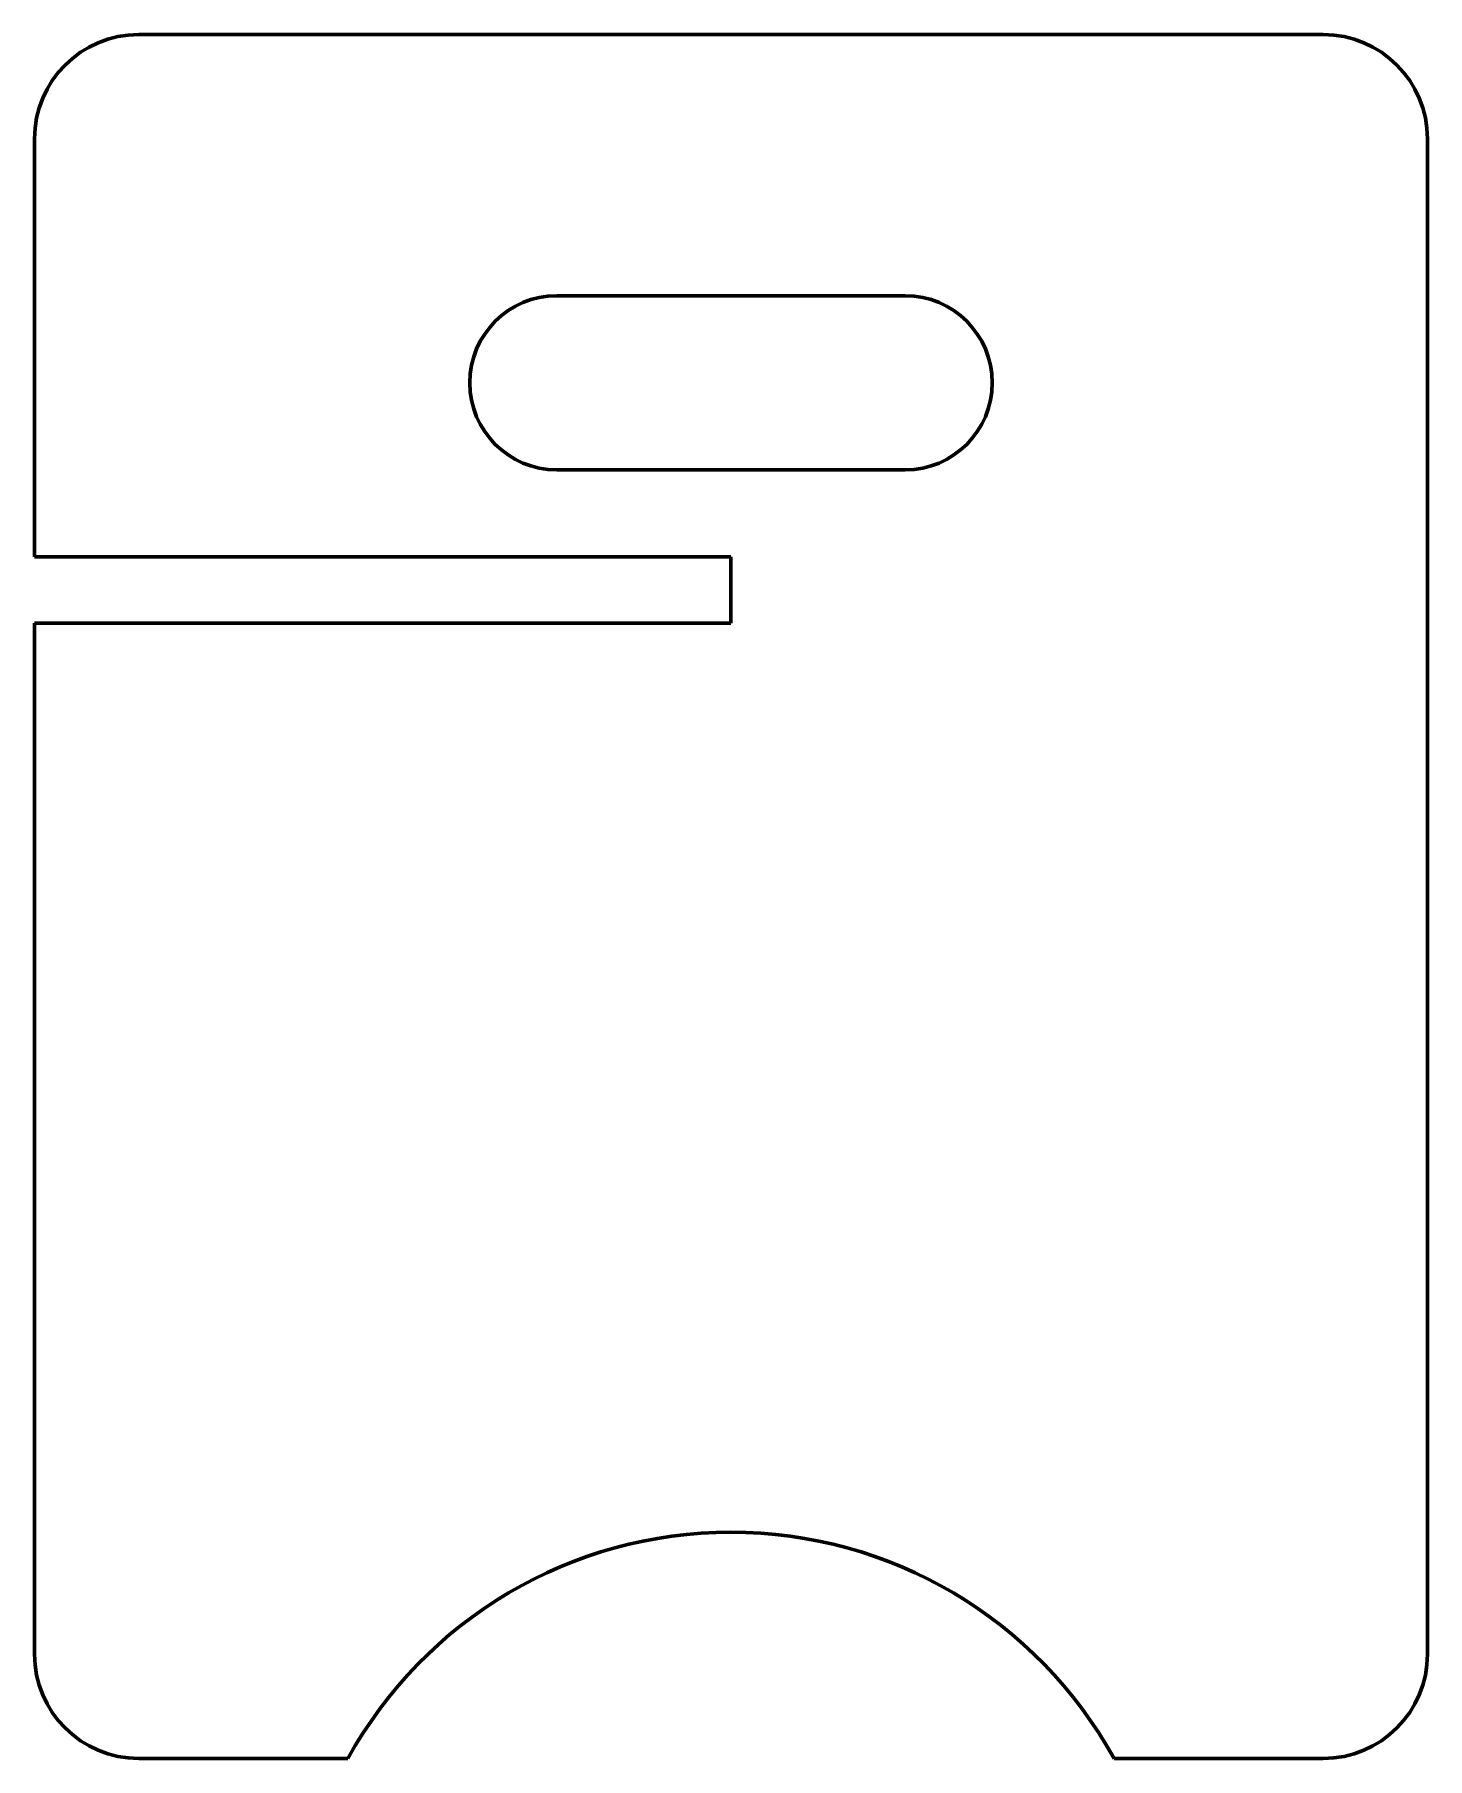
# Model space of a CAD drawing. Header units: millimetres. Extents: x -1650 to -402, y -637 to 45.
# Drawn here: x -1650.1 to -1570.1, y -316.9 to -217.9 of the extents above; entities that cross this region are included whole.
import ezdxf

# ---------------------------------------------------------------- set-up
doc = ezdxf.new("R2010")
doc.units = ezdxf.units.MM
doc.linetypes.add('K5LT_BASIC', pattern=[0])
doc.layers.add('layer 1', color=7, linetype='Continuous')

msp = doc.modelspace()

# ---------------------------------------------------------------- linework, layer by layer
at = {"layer": 'layer 1', "color": 150, "linetype": 'K5LT_BASIC', "lineweight": 60, "true_color": 0x0080ff}
for p, q in [((-1576.136, -217.923), (-1644.136, -217.923)), ((-1650.136, -223.923), (-1650.136, -247.923)), ((-1570.136, -310.923), (-1570.136, -223.923)), ((-1600.136, -232.923), (-1620.136, -232.923)), ((-1620.136, -242.923), (-1600.136, -242.923)), ((-1610.136, -247.923), (-1650.136, -247.923)), ((-1610.136, -251.723), (-1610.136, -247.923)), ((-1650.136, -251.723), (-1610.136, -251.723)), ((-1650.136, -251.723), (-1650.136, -310.923)), ((-1644.136, -316.923), (-1632.136, -316.923)), ((-1588.136, -316.923), (-1576.136, -316.923))]:
    msp.add_line(p, q, dxfattribs=at)
for centre, radius, start, end in [((-1644.136, -223.923), 6, 90, 180), ((-1576.136, -223.923), 6, 0, 90), ((-1620.136, -237.923), 5, 90, 270), ((-1600.136, -237.923), 5, 270, 90), ((-1610.136, -329.038), 25.115, 28.84155, 151.15845), ((-1644.136, -310.923), 6, 180, 270), ((-1576.136, -310.923), 6, 270, 0)]:
    msp.add_arc(centre, radius, start, end, dxfattribs=at)

doc.saveas('drawing.dxf')
